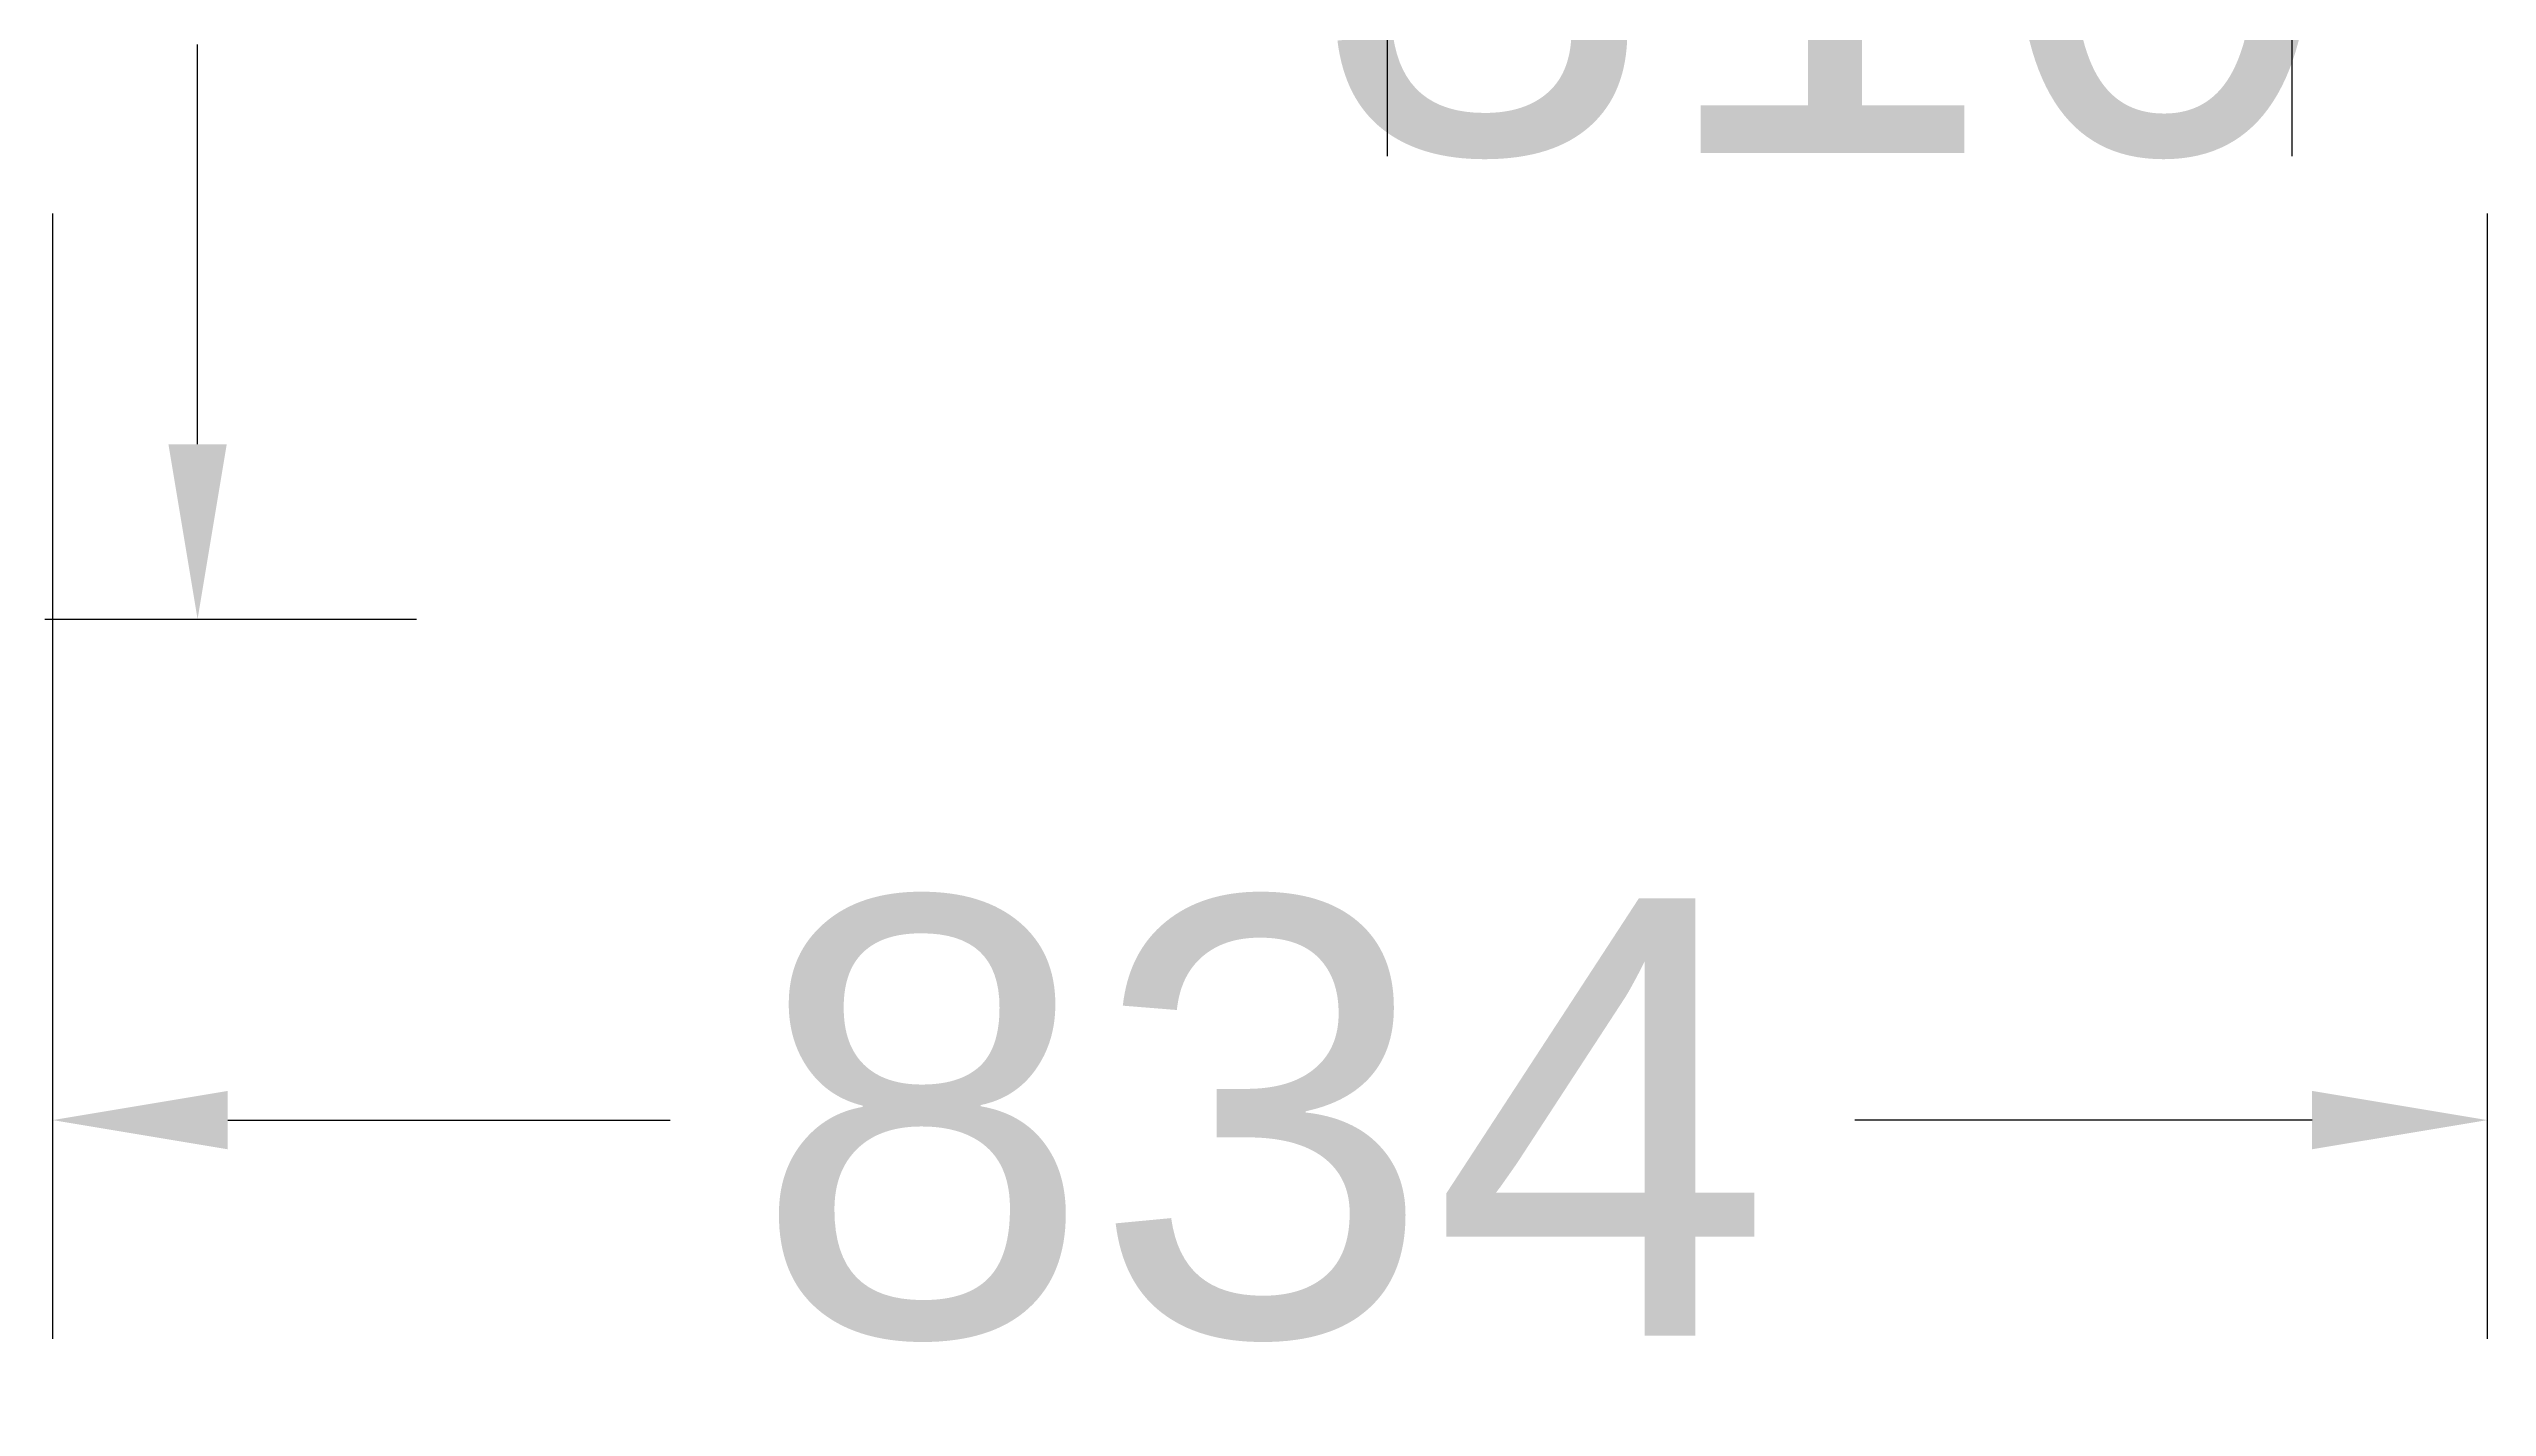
# Model space of a CAD drawing. Header units: millimetres. Extents: x 3616 to 9178, y 7735 to 14907.
# Drawn here: x 6401 to 7236, y 12481 to 12947 of the extents above; entities that cross this region are included whole.
import ezdxf

# ---------------------------------------------------------------- set-up
doc = ezdxf.new("R2010")
doc.units = ezdxf.units.MM
doc.styles.get("Standard").update_dxf_attribs({"font": 'arial.ttf'})
doc.dimstyles.new('Annotative', dxfattribs={"dimscale": 0, "dimtxt": 2.5, "dimasz": 1, "dimexe": 1.25, "dimexo": 0, "dimtad": 0, "dimdec": 1, "dimrnd": 1, "dimdsep": 46, "dimtxsty": 'Standard', "dimcen": 2.5, "dimadec": 0, "dimazin": 0, "dimtfac": 1, "dimtdec": 1, "dimtmove": 1, "dimatfit": 3, "dimfxl": 1, "dimarcsym": 0})

# ---------------------------------------------------------------- blocks, each defined once
blk = doc.blocks.new('*D16')
at = {"color": 0, "lineweight": -2, "transparency": 16777216}
for p, q in [((6399.33, 13551.05), (6526.65, 13551.05)), ((6451.65, 13491.05), (6451.65, 13354.11)), ((6451.65, 12811.05), (6451.65, 12948)), ((6399.33, 12751.05), (6526.65, 12751.05))]:
    blk.add_line(p, q, dxfattribs=at)
at = {"color": 0, "transparency": 16777216}
for points in [[(6441.65, 13491.05), (6461.65, 13491.05), (6451.65, 13551.05)], [(6441.65, 12811.05), (6461.65, 12811.05), (6451.65, 12751.05)]]:
    blk.add_solid(points, dxfattribs=at)
at = {"layer": 'Defpoints', "color": 0, "transparency": 16777216}
for p in [(6399.33, 13551.05), (6399.33, 12751.05), (6451.65, 12751.05)]:
    blk.add_point(p, dxfattribs=at)
at = {"color": 0, "transparency": 16777216, "insert": (6451.65, 13151.05), "char_height": 150, "attachment_point": 5, "rotation": 270}
blk.add_mtext('800', dxfattribs=at)
blk = doc.blocks.new('*D24')
at = {"color": 0, "lineweight": -2, "transparency": 16777216}
for p, q in [((6859.33, 13061.05), (6859.33, 12909.8)), ((7169.33, 13061.05), (7169.33, 12909.8)), ((6919.33, 12984.8), (7109.33, 12984.8))]:
    blk.add_line(p, q, dxfattribs=at)
at = {"color": 0, "transparency": 16777216}
for points in [[(6919.33, 12994.8), (6919.33, 12974.8), (6859.33, 12984.8)], [(7109.33, 12994.8), (7109.33, 12974.8), (7169.33, 12984.8)]]:
    blk.add_solid(points, dxfattribs=at)
at = {"layer": 'Defpoints', "color": 0, "transparency": 16777216}
for p in [(6859.33, 13061.05), (7169.33, 13061.05), (7169.33, 12984.8)]:
    blk.add_point(p, dxfattribs=at)
at = {"color": 0, "transparency": 16777216, "insert": (7009.1, 12984.8), "char_height": 150, "attachment_point": 5}
blk.add_mtext('310', dxfattribs=at)
blk = doc.blocks.new('*D30')
at = {"color": 0, "lineweight": -2, "transparency": 16777216}
for p, q in [((6401.98, 12890.07), (6401.98, 12504.35)), ((7236.32, 12890.07), (7236.32, 12504.35)), ((6461.98, 12579.35), (6613.56, 12579.35)), ((7176.32, 12579.35), (7019.56, 12579.35))]:
    blk.add_line(p, q, dxfattribs=at)
at = {"color": 0, "transparency": 16777216}
for points in [[(6461.98, 12589.35), (6461.98, 12569.35), (6401.98, 12579.35)], [(7176.32, 12589.35), (7176.32, 12569.35), (7236.32, 12579.35)]]:
    blk.add_solid(points, dxfattribs=at)
at = {"layer": 'Defpoints', "color": 0, "transparency": 16777216}
for p in [(6401.98, 12890.07), (7236.32, 12890.07), (7236.32, 12579.35)]:
    blk.add_point(p, dxfattribs=at)
at = {"color": 0, "transparency": 16777216, "insert": (6816.56, 12579.35), "char_height": 150, "attachment_point": 5}
blk.add_mtext('834', dxfattribs=at)

msp = doc.modelspace()

# ---------------------------------------------------------------- dimensions: what is measured, and where the dimension line sits
dim = msp.add_linear_dim(base=(6451.65, 12751.05), p1=(6399.33, 13551.05), p2=(6399.33, 12751.05), angle=90, dimstyle='Annotative', override={"dimasz": 1, "dimtad": 0})
dim.commit()
dim.dimension.update_dxf_attribs({"geometry": '*D16', "text_midpoint": (6451.65, 13151.05)})
for base, p1, p2, picture, middle in [((7169.33, 12984.8), (6859.33, 13061.05), (7169.33, 13061.05), '*D24', (7009.1, 12984.8)), ((7236.32, 12579.35), (6401.98, 12890.07), (7236.32, 12890.07), '*D30', (6816.56, 12579.35))]:
    dim = msp.add_linear_dim(base=base, p1=p1, p2=p2, dimstyle='Annotative')
    dim.commit()
    dim.dimension.update_dxf_attribs({"geometry": picture, "text_midpoint": middle, "dimtype": 160})

doc.saveas('drawing.dxf')
